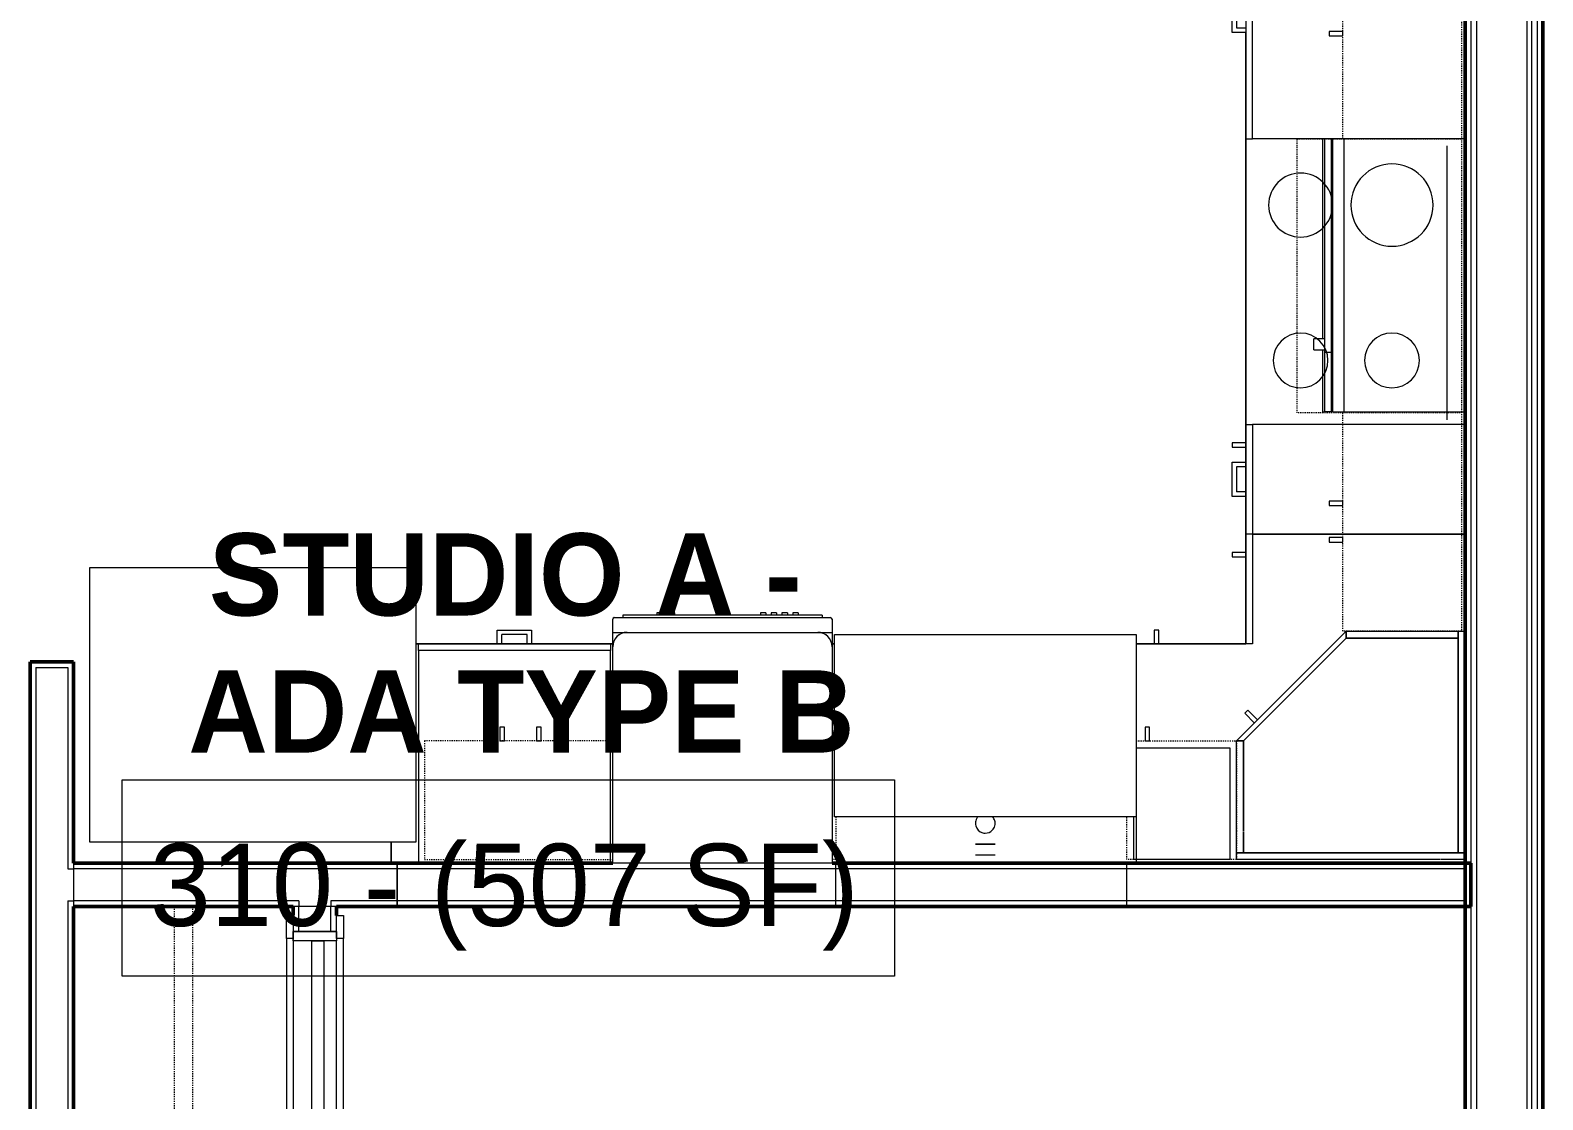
# Model space of a CAD drawing. Header units: inches. Extents: x -4235 to -464, y 9767 to 12347.
# Drawn here: x -3096.7 to -2931.3, y 11892.9 to 12009.9 of the extents above; entities that cross this region are included whole.
import ezdxf

# ---------------------------------------------------------------- set-up
doc = ezdxf.new("R2010")
doc.units = ezdxf.units.IN
doc.header["$MEASUREMENT"] = 0
doc.linetypes.add('Dash', pattern=[0.25, 0.125, -0.125])
doc.linetypes.add('Overhead', pattern=[0.15625, 0.09375, -0.0625])
for name, color, linetype, lineweight in [('0-1', 7, 'Continuous', 5), ('0-2', 10, 'Continuous', 9), ('A-AREA-IDEN', 2, 'Continuous', 9), ('A-DOOR-1', 10, 'Continuous', 9), ('A-DOOR-FRAM-1', 10, 'Continuous', 9), ('A-WALL-1', 7, 'Continuous', 50), ('A-WALL-2', 250, 'Continuous', 13), ('A-WALL-3', 10, 'Continuous', 9), ('A-WALL-4', 254, 'Continuous', 9), ('A-WALL-5', 113, 'Continuous', 9), ('I-WALL-1', 7, 'Continuous', 50), ('P-SANR-FIXT-1', 10, 'Continuous', 9), ('P-SANR-FIXT-2', 254, 'Continuous', 9), ('Q-CASE', 31, 'Continuous', 9), ('Q-CASE-1', 254, 'Continuous', 9), ('Q-CASE-2', 10, 'Continuous', 9), ('Q-CASE-3', 254, 'Dash', 9), ('Q-CASE-4', 10, 'Dash', 9), ('Q-CASE-HDLN-1', 10, 'Dash', 9), ('Q-CASE-HDLN-2', 254, 'Dash', 9), ('Q-SPCQ-1', 10, 'Continuous', 9), ('Q-SPCQ-2', 91, 'Overhead', 9)]:
    doc.layers.add(name, color=color, linetype=linetype, lineweight=lineweight)
doc.styles.add('Century Gothic', font='ufonts.com_century-gothic.ttf', dxfattribs={"height": 9})
doc.styles.add('Century Gothic_B', font='GOTHICB.TTF', dxfattribs={"height": 9})

# ---------------------------------------------------------------- blocks, each defined once
blk = doc.blocks.new('SLIDING - FLUSH - 6-0 x 6-8-3203588-BACKGROUND - RCP - 3RD FLOOR')
at = {"layer": 'A-DOOR-1'}
for p, q in [((-38.75, 2.5), (-38.75, 3.25)), ((-36.25, 3.25), (-38.75, 3.25)), ((-38.75, 2.5), (-36.25, 2.5)), ((36.25, 3.25), (-36.25, 3.25)), ((-36.25, 3.25), (-36.25, 2.5)), ((36.25, 2.5), (36.25, 3.25)), ((36.25, 3.25), (38.75, 3.25)), ((38.75, 2.5), (36.25, 2.5)), ((38.75, 3.25), (38.75, 2.5)), ((36, 0.5), (-1, 0.5)), ((-1, 0.5), (-1, -0.875)), ((36, 0.5), (36, -0.875)), ((1, -0.875), (-36, -0.875)), ((-36, -0.875), (-36, -2.25)), ((-1, -0.875), (36, -0.875)), ((1, -0.875), (1, -2.25)), ((-38.75, -3), (-38.75, -2.25)), ((-36.25, -2.25), (-38.75, -2.25)), ((-38.75, -3), (-36.25, -3)), ((-36.25, -2.25), (-36.25, -3)), ((-36.25, -3), (36.25, -3)), ((-36, -2.25), (1, -2.25)), ((36.25, -2.25), (38.75, -2.25)), ((36.25, -3), (36.25, -2.25)), ((38.75, -3), (36.25, -3)), ((38.75, -2.25), (38.75, -3))]:
    blk.add_line(p, q, dxfattribs=at)
at = {"layer": 'A-DOOR-FRAM-1'}
for p, q in [((-37, -2.25), (-37, 2.5)), ((-36, 2.5), (-37, 2.5)), ((36, 2.5), (-36, 2.5)), ((-36, 2.5), (-36, -2.25)), ((36, -2.25), (36, 2.5)), ((36, 2.5), (37, 2.5)), ((37, 2.5), (37, -2.25)), ((-37, -2.25), (-36, -2.25)), ((1, -2.25), (36, -2.25)), ((37, -2.25), (36, -2.25))]:
    blk.add_line(p, q, dxfattribs=at)
blk = doc.blocks.new('Refrigerator_-_Side-by-Side_6047 - 36_ X 30_-345559-BACKGROUND - RCP - 3RD FLOOR')
at = {"layer": 'Q-SPCQ-1'}
for p, q in [((17.87, 14.42), (-17.88, 14.42)), ((-17.88, 14.42), (-17.88, -15.58)), ((17.87, -15.58), (17.87, 14.42)), ((-17.88, -15.58), (17.87, -15.58))]:
    blk.add_line(p, q, dxfattribs=at)
blk = doc.blocks.new('Range - 24_ x 30_-2320547-BACKGROUND - RCP - 3RD FLOOR')
at = {"layer": 'Q-SPCQ-1'}
blk.add_line((0, 22), (30, 22), dxfattribs=at)
for centre, radius, start, end in [((6.5, 16), 4.5, 360, 180), ((23.5, 16), 3, 360, 180), ((6.5, 16), 4.5, 180, 360), ((23.5, 16), 3, 180, 0), ((6.5, 6), 3.5, 360, 180), ((23.5, 6), 3, 360, 180), ((6.5, 6), 3.5, 180, 0), ((23.5, 6), 3, 180, 360)]:
    blk.add_arc(centre, radius, start, end, dxfattribs=at)
blk = doc.blocks.new('Dishwasher_15404 - 34_ counter-2817256-BACKGROUND - RCP - 3RD FLOOR')
at = {"layer": 'Q-SPCQ-1'}
for p, q in [((0, -24), (0, 0)), ((0, 0), (23.68, 0)), ((23.68, 0), (25.25, 0)), ((25.25, 0), (26.68, 0)), ((25.25, 0), (25.25, -1.57)), ((25.25, -1.57), (25.25, -22.43)), ((26.87, -0.2), (26.87, -23.8)), ((27.12, -1.09), (26.87, -1.09)), ((27.12, -2.61), (27.12, -1.09)), ((27.12, -3.81), (27.12, -2.61)), ((27.12, -20.19), (27.12, -3.81)), ((27.37, -4.82), (27.12, -4.82)), ((27.37, -5.81), (27.37, -4.82)), ((27.37, -6.79), (27.37, -5.81)), ((27.12, -6.79), (27.37, -6.79)), ((27.37, -16.15), (27.12, -16.15)), ((27.37, -16.74), (27.37, -16.15)), ((27.37, -16.74), (27.12, -16.74)), ((27.37, -17.33), (27.12, -17.33)), ((27.37, -17.92), (27.12, -17.92)), ((27.37, -17.92), (27.37, -17.33)), ((27.37, -18.51), (27.12, -18.51)), ((27.37, -19.1), (27.12, -19.1)), ((27.37, -19.69), (27.12, -19.69)), ((27.37, -19.1), (27.37, -18.51)), ((27.37, -20.28), (27.37, -19.69)), ((27.12, -21.39), (27.12, -20.19)), ((27.37, -20.28), (27.12, -20.28)), ((27.12, -22.91), (27.12, -21.39)), ((25.25, -22.43), (25.25, -24)), ((27.12, -22.91), (26.87, -22.91)), ((23.68, -24), (0, -24)), ((25.25, -24), (23.68, -24)), ((26.68, -24), (25.25, -24))]:
    blk.add_line(p, q, dxfattribs=at)
for centre, radius, start, end in [((26.68, -0.2), 0.197, 15, 90), ((26.68, -0.2), 0.197, 0, 90), ((23.68, -1.57), 1.57, 0, 90), ((23.68, -1.57), 1.57, 32.077, 42.3359), ((23.68, -1.57), 1.57, 17.8182, 27.5266), ((23.68, -1.57), 1.57, 0, 13.6425), ((23.68, -22.43), 1.57, 270, 0), ((23.68, -22.43), 1.57, 332.4734, 342.1818), ((23.68, -22.43), 1.57, 346.3575, 0), ((23.68, -22.43), 1.57, 317.6641, 327.923), ((26.68, -23.8), 0.197, 270, 0)]:
    blk.add_arc(centre, radius, start, end, dxfattribs=at)
blk = doc.blocks.new('OD_CW_Closet - OD_CW_Closet-3241815-BACKGROUND - RCP - 3RD FLOOR')
at = {"layer": 'Q-CASE-HDLN-1'}
for p, q in [((0.74, 0), (1.73, 0)), ((4.23, 0), (76.73, 0)), ((79.23, 0), (79.49, 0)), ((0.74, -11), (79.49, -11)), ((0.74, -13), (79.49, -13))]:
    blk.add_line(p, q, dxfattribs=at)
at = {"layer": 'Q-CASE-HDLN-2'}
for p, q in [((0.74, -24), (0.74, 0)), ((79.49, 0), (79.49, -24)), ((79.49, -24), (0.74, -24))]:
    blk.add_line(p, q, dxfattribs=at)
blk = doc.blocks.new('30quot_MicrowaveVent_11166 - 70cm miele oven-2322118-BACKGROUND - RCP - 3RD FLOOR')
at = {"layer": 'Q-CASE-1'}
for p, q in [((-14.2, -0.38), (-14.2, -13.23)), ((15.68, -13.23), (15.68, -0.38)), ((-14.2, -13.23), (-14.2, -14.49)), ((15.68, -13.23), (-14.2, -13.23)), ((15.68, -14.49), (15.68, -13.23)), ((-14.2, -14.49), (15.68, -14.49)), ((9.18, -14.61), (-14.2, -14.61)), ((-14.2, -14.61), (-14.2, -15.39)), ((9.18, -14.61), (9.18, -15.39)), ((15.68, -14.61), (9.18, -14.61)), ((9.18, -14.61), (9.18, -15.39)), ((15.68, -14.61), (15.68, -15.39)), ((-14.2, -15.39), (-14.2, -15.6)), ((-14.2, -15.39), (9.18, -15.39)), ((-14.2, -15.6), (7.69, -15.6)), ((7.69, -15.39), (7.69, -16.55)), ((8.88, -16.55), (8.88, -15.39)), ((8.88, -15.6), (15.68, -15.6)), ((9.18, -15.39), (15.68, -15.39)), ((15.68, -15.6), (15.68, -15.39)), ((7.69, -16.6), (8.88, -16.6))]:
    blk.add_line(p, q, dxfattribs=at)
at = {"layer": 'Q-CASE-2'}
for p, q in [((-14.2, 0), (-14.2, -0.38)), ((15.68, 0), (-14.2, 0)), ((15.68, -0.38), (15.68, 0))]:
    blk.add_line(p, q, dxfattribs=at)
blk = doc.blocks.new('Base Cabinet 3 Drawer 230 - Base Cabinet 3 Drawer 230 27_-2571739-BACKGROUND - RCP - 3RD FLOOR')
at = {"layer": 'Q-CASE-2'}
for p, q in [((-12.76, -23.25), (-12.76, 0)), ((-12.76, 0), (14.24, 0)), ((14.24, 0), (14.24, -23.25)), ((-12.76, -23.25), (-12.76, -24)), ((14.24, -23.25), (-12.76, -23.25)), ((-12.76, -24), (14.24, -24)), ((-0.64, -24), (-1.14, -24)), ((-1.14, -25.5), (-1.14, -24)), ((-0.64, -25), (-0.64, -24)), ((2.11, -25), (2.11, -24)), ((2.11, -24), (2.61, -24)), ((2.61, -24), (2.61, -25.5)), ((14.24, -24), (14.24, -23.25)), ((2.61, -25.5), (-1.14, -25.5)), ((-0.64, -25), (2.11, -25))]:
    blk.add_line(p, q, dxfattribs=at)
blk = doc.blocks.new('Single Door 1 Drawer 211 - 211 Base Cabinet Single Door1 Drawer 12_-2709705-BACKGROUND - RCP - 3RD FLOOR')
at = {"layer": 'Q-CASE-2'}
for p, q in [((-7.14, 24), (-7.14, 25.5)), ((-7.14, 25.5), (-3.39, 25.5)), ((-3.89, 25), (-6.64, 25)), ((-6.64, 24), (-6.64, 25)), ((-3.89, 24), (-3.89, 25)), ((-3.39, 25.5), (-3.39, 24)), ((-1.27, 25.5), (-1.76, 25.5)), ((-1.76, 25.5), (-1.76, 24)), ((-1.27, 24), (-1.27, 25.5)), ((-11.26, 24), (0.74, 24)), ((-11.26, 23.25), (-11.26, 24)), ((0.74, 23.25), (-11.26, 23.25)), ((-11.26, 23.25), (-11.26, 0)), ((-7.14, 24), (-6.64, 24)), ((-3.39, 24), (-3.89, 24)), ((-1.76, 24), (-1.27, 24)), ((0.74, 24), (0.74, 23.25)), ((0.74, 0), (0.74, 23.25)), ((-11.26, 0), (0.74, 0))]:
    blk.add_line(p, q, dxfattribs=at)
blk = doc.blocks.new('Base Cabinet Corner 197 - Base Cabinet Corner 197-2569781-BACKGROUND - RCP - 3RD FLOOR')
at = {"layer": 'Q-CASE-2'}
for p, q in [((0.74, 36), (-23.26, 36)), ((-23.26, 36), (-23.26, 0)), ((0.74, 23.25), (0.74, 36)), ((0.74, 24), (0.74, 36)), ((0.73, 34), (0.73, 33.51)), ((2.23, 34), (0.73, 34)), ((0.73, 33.51), (2.23, 33.51)), ((2.23, 33.51), (2.23, 34)), ((10.73, 25.5), (10.24, 25.5)), ((10.24, 25.5), (10.24, 24)), ((10.73, 24), (10.73, 25.5)), ((12.74, 24), (0.74, 24)), ((0.74, 23.25), (0.74, 24)), ((12.74, 23.25), (0.74, 23.25)), ((10.24, 24), (10.73, 24)), ((12.74, 0), (12.74, 24)), ((-23.26, 0), (12.74, 0))]:
    blk.add_line(p, q, dxfattribs=at)
blk = doc.blocks.new('Base Cabinet 3 Drawer 230 - Base Cabinet 3 Drawer 230 21_-2578998-BACKGROUND - RCP - 3RD FLOOR')
at = {"layer": 'Q-CASE-2'}
for p, q in [((-1.14, 24), (-1.14, 25.5)), ((-1.14, 25.5), (2.61, 25.5)), ((2.11, 25), (-0.64, 25)), ((-0.64, 24), (-0.64, 25)), ((2.11, 24), (2.11, 25)), ((2.61, 25.5), (2.61, 24)), ((-9.76, 24), (11.24, 24)), ((-9.76, 23.25), (-9.76, 24)), ((11.24, 23.25), (-9.76, 23.25)), ((-9.76, 23.25), (-9.76, 0)), ((-1.14, 24), (-0.64, 24)), ((2.61, 24), (2.11, 24)), ((11.24, 24), (11.24, 23.25)), ((11.24, 0), (11.24, 23.25)), ((-9.76, 0), (11.24, 0))]:
    blk.add_line(p, q, dxfattribs=at)
blk = doc.blocks.new('308 - 308 x 24_-2727442-BACKGROUND - RCP - 3RD FLOOR')
at = {"layer": 'Q-CASE'}
for p, q in [((-12, 13.19), (0, 25.19)), ((0, 25.19), (0, 24.44)), ((0, 24.44), (-11.25, 13.19)), ((-11.25, 13.19), (-12, 13.19))]:
    blk.add_line(p, q, dxfattribs=at)
at = {"layer": 'Q-CASE-1'}
for p, q in [((0, 25.19), (12.25, 25.19)), ((0, 24.44), (0, 25.19)), ((12.25, 25.19), (12.25, 24.44)), ((12.25, 0.94), (12.25, 25.19)), ((12.25, 25.19), (12.63, 25.19)), ((-11.25, 13.19), (0, 24.44)), ((0, 24.44), (12.25, 24.44)), ((12.25, 24.44), (0, 24.44)), ((12.25, 24.44), (12.25, 0.94)), ((-10.76, 16.55), (-11.11, 16.2)), ((-11.11, 16.2), (-10.05, 15.14)), ((-9.7, 15.49), (-10.76, 16.55)), ((-12, 13.19), (-11.25, 13.19)), ((-12, 3.33), (-12, 13.19)), ((-11.25, 3.27), (-11.25, 13.19)), ((-11.25, 13.19), (-11.25, 3.27)), ((-12, 0.94), (-12, 3.31)), ((-11.25, 0.94), (-11.25, 3.2)), ((-11.25, 3.2), (-11.25, 0.94)), ((-11.25, 0.94), (-12, 0.94)), ((-12, 0.19), (-12, 0.94)), ((-12, 0.94), (12.63, 0.94)), ((12.25, 0.94), (-11.25, 0.94)), ((12.63, 0.94), (12.25, 0.94))]:
    blk.add_line(p, q, dxfattribs=at)
at = {"layer": 'Q-CASE-2'}
for p, q in [((12.63, 25.19), (13, 25.19)), ((13, 25.19), (13, 0.94)), ((10.32, 0.19), (-12, 0.19)), ((12.63, 0.19), (10.37, 0.19)), ((13, 0.94), (12.63, 0.94)), ((12.63, 0.94), (13, 0.94)), ((13, 0.19), (12.63, 0.19)), ((13, 0.94), (13, 0.19))]:
    blk.add_line(p, q, dxfattribs=at)
blk = doc.blocks.new('300 Series Wall Hung Cabinet_302 - 24_ X 24_-2590484-BACKGROUND - RCP - 3RD FLOOR')
at = {"layer": 'Q-CASE-3'}
for p, q in [((11.6, 13.19), (11.85, 13.19)), ((12, 4.87), (12, 0.19))]:
    blk.add_line(p, q, dxfattribs=at)
at = {"layer": 'Q-CASE-4'}
blk.add_line((12, 0.19), (11.6, 0.19), dxfattribs=at)
blk = doc.blocks.new('300 Series Wall Hung Cabinet_301 - 12_ x 24_-2730234-BACKGROUND - RCP - 3RD FLOOR')
at = {"layer": 'Q-CASE-1'}
for p, q in [((-3.51, 14.69), (-4, 14.69)), ((-4, 14.69), (-4, 13.19)), ((-3.51, 13.19), (-3.51, 14.69)), ((-5, 12.44), (5.25, 12.44)), ((-4, 13.19), (-3.51, 13.19)), ((5.25, 12.44), (5.25, 3.44)), ((-5.25, 0.19), (-5.25, 4.87)), ((5.25, 3.41), (5.25, 0.19))]:
    blk.add_line(p, q, dxfattribs=at)
at = {"layer": 'Q-CASE-2'}
blk.add_line((5.25, 0.19), (-5.25, 0.19), dxfattribs=at)
at = {"layer": 'Q-CASE-3'}
for p, q in [((-5, 13.19), (6, 13.19)), ((6, 13.19), (6, 3.33)), ((-6, 0.19), (-6, 4.87)), ((6, 3.31), (6, 0.19))]:
    blk.add_line(p, q, dxfattribs=at)
at = {"layer": 'Q-CASE-4'}
blk.add_line((6, 0.19), (-6, 0.19), dxfattribs=at)
blk = doc.blocks.new('kitchen_faucet_14143 - kitchen_faucet_14143-V73-BACKGROUND - RCP - 3RD FLOOR')
at = {"layer": 'P-SANR-FIXT-2'}
for p, q in [((2.26, -1.08), (2.26, 1.08)), ((2.34, 1.08), (2.34, -1.08)), ((3.44, 0.77), (3.44, 1.08)), ((3.44, 0.54), (3.44, 0.77)), ((3.44, 0), (3.44, 0.54)), ((3.44, -0.28), (3.44, 0)), ((3.44, -1.05), (3.44, -0.28)), ((3.44, -1.08), (3.44, -1.05))]:
    blk.add_line(p, q, dxfattribs=at)
for start, end in [(105, 130.3805), (90, 105), (75, 90), (60, 74.8695), (45, 60), (0, 45), (345, 0), (229.6195, 240), (240, 255), (255, 270), (270, 285), (285, 345)]:
    blk.add_arc((0, 0), 1.08, start, end, dxfattribs=at)
blk = doc.blocks.new('Stainless Steel Farmhous Kitchen Sink - Stainless Steel Farmhous Kitchen Sink-2552578-BACKGROUND - RCP - 3RD FLOOR')
at = {"layer": 'P-SANR-FIXT-1'}
for p, q in [((-33, 22.2), (0, 22.2)), ((-33, 2.25), (-33, 22.2)), ((0, 22.2), (0, 2.25)), ((0, 2.25), (-33, 2.25))]:
    blk.add_line(p, q, dxfattribs=at)
blk = doc.blocks.new('300 Series Wall Hung Cabinet_302 - 27_ X 24_-2766376-BACKGROUND - RCP - 3RD FLOOR')
at = {"layer": 'Q-CASE-1'}
for p, q in [((-1.76, 14.69), (-2.25, 14.69)), ((-2.25, 14.69), (-2.25, 13.19)), ((-1.76, 13.19), (-1.76, 14.69)), ((2.24, 14.69), (1.75, 14.69)), ((1.75, 14.69), (1.75, 13.19)), ((2.24, 13.19), (2.24, 14.69)), ((-2.25, 13.19), (-1.76, 13.19)), ((1.75, 13.19), (2.24, 13.19))]:
    blk.add_line(p, q, dxfattribs=at)
at = {"layer": 'Q-CASE-3'}
for p, q in [((-13.5, 0.19), (-13.5, 13.19)), ((-13.5, 13.19), (13.5, 13.19)), ((13.5, 13.19), (13.5, 0.19))]:
    blk.add_line(p, q, dxfattribs=at)
at = {"layer": 'Q-CASE-4'}
blk.add_line((13.5, 0.19), (-13.5, 0.19), dxfattribs=at)
blk = doc.blocks.new('300 Series Wall Hung Cabinet_302 - 24_ X 24_-V75-BACKGROUND - RCP - 3RD FLOOR')
at = {"layer": 'Q-CASE-1'}
for p, q in [((-1.76, 14.69), (-2.25, 14.69)), ((-2.25, 14.69), (-2.25, 13.19)), ((-1.76, 13.19), (-1.76, 14.69)), ((2.24, 14.69), (1.75, 14.69)), ((1.75, 14.69), (1.75, 13.19)), ((2.24, 13.19), (2.24, 14.69)), ((-2.25, 13.19), (-1.76, 13.19)), ((1.75, 13.19), (2.24, 13.19))]:
    blk.add_line(p, q, dxfattribs=at)
at = {"layer": 'Q-CASE-3'}
for p, q in [((-12, 0.19), (-12, 13.19)), ((-12, 13.19), (12, 13.19)), ((12, 13.19), (12, 0.19))]:
    blk.add_line(p, q, dxfattribs=at)
at = {"layer": 'Q-CASE-4'}
blk.add_line((12, 0.19), (-12, 0.19), dxfattribs=at)
blk = doc.blocks.new('300 Series Wall Hung Cabinet_302 - 21_ X 24_-2838280-BACKGROUND - RCP - 3RD FLOOR')
at = {"layer": 'Q-CASE-1'}
for p, q in [((-1.76, -13.19), (-2.25, -13.19)), ((-2.25, -13.19), (-2.25, -14.69)), ((-1.76, -14.69), (-1.76, -13.19)), ((2.24, -13.19), (1.75, -13.19)), ((1.75, -13.19), (1.75, -14.69)), ((2.24, -14.69), (2.24, -13.19)), ((-2.25, -14.69), (-1.76, -14.69)), ((1.75, -14.69), (2.24, -14.69))]:
    blk.add_line(p, q, dxfattribs=at)
at = {"layer": 'Q-CASE-3'}
for p, q in [((10.5, -13.19), (10.5, -0.23)), ((-10.1, -13.19), (10.5, -13.19))]:
    blk.add_line(p, q, dxfattribs=at)
at = {"layer": 'Q-CASE-4'}
blk.add_line((10.5, -0.19), (-10.1, -0.19), dxfattribs=at)
blk = doc.blocks.new('Range_Hood_386 - 30_ Wide-2911716-BACKGROUND - RCP - 3RD FLOOR')
at = {"layer": 'Q-SPCQ-2'}
for p, q in [((-15, -6), (-15, 12)), ((-15, 12), (15, 12)), ((15, 12), (15, -6)), ((15, -6), (-15, -6))]:
    blk.add_line(p, q, dxfattribs=at)
blk = doc.blocks.new('CTR - 1st Phase - Unit Layouts_rvt-1-BACKGROUND - RCP - 3RD FLOOR')
at = {"layer": 'A-WALL-1'}
for p, q in [((-3096.75, 11835.25), (-3096.75, 11940.76)), ((-3096.75, 11940.76), (-3096.12, 11940.76)), ((-3096.12, 11940.76), (-3092.62, 11940.76)), ((-3092.62, 11940.76), (-3092, 11940.76)), ((-3092, 11940.76), (-3092, 11918.75)), ((-3092, 11918.75), (-3033.02, 11918.75)), ((-3009.02, 11918.75), (-2939.15, 11918.75)), ((-2939.15, 11918.75), (-2939.15, 11918.13)), ((-2939.15, 11918.13), (-2939.15, 11914.63)), ((-2939.15, 11914.63), (-2939.15, 11914)), ((-3067.98, 11914), (-3092, 11914)), ((-3092, 11914), (-3092, 11835.25)), ((-3067.98, 11913.01), (-3067.98, 11914)), ((-3063.23, 11914), (-3063.23, 11913.01)), ((-2939.15, 11914), (-3063.23, 11914))]:
    blk.add_line(p, q, dxfattribs=at)
at = {"layer": 'A-WALL-2'}
for p, q in [((-3096.12, 11940.14), (-3096.12, 11835.25)), ((-3096.12, 11940.14), (-3092.62, 11940.14)), ((-3092.62, 11940.14), (-3092.62, 11918.13)), ((-3092.62, 11918.13), (-3092, 11918.13)), ((-2939.77, 11918.13), (-3092, 11918.13)), ((-2939.77, 11918.13), (-2939.77, 11914.63)), ((-3092.62, 11914.63), (-3092, 11914.63)), ((-3092.62, 11914.63), (-3092.62, 11835.25)), ((-3067.35, 11914.63), (-3092, 11914.63)), ((-3067.35, 11914.63), (-3067.35, 11914)), ((-3063.85, 11914.63), (-3063.85, 11914)), ((-2939.77, 11914.63), (-3063.85, 11914.63)), ((-3067.35, 11911.26), (-3067.35, 11914)), ((-3063.85, 11911.26), (-3063.85, 11914))]:
    blk.add_line(p, q, dxfattribs=at)
at = {"layer": 'A-WALL-3'}
for p, q in [((-3092, 11918.75), (-3092, 11914)), ((-3057.25, 11918.75), (-3056.62, 11918.75)), ((-3056.62, 11918.75), (-3033.02, 11918.75)), ((-3009.02, 11918.75), (-3008.62, 11918.75)), ((-3008.62, 11918.75), (-2976.77, 11918.75)), ((-2976.77, 11918.75), (-2939.77, 11918.75)), ((-2939.77, 11918.75), (-2939.15, 11918.75)), ((-2939.15, 11918.75), (-2939.15, 11914)), ((-3063.23, 11914), (-3067.98, 11914)), ((-2939.15, 11914), (-2939.77, 11914)), ((-3063.23, 11911.26), (-3067.98, 11911.26))]:
    blk.add_line(p, q, dxfattribs=at)
at = {"layer": 'A-WALL-4'}
for p, q in [((-3092, 11918.75), (-3057.25, 11918.75)), ((-3056.62, 11914.03), (-3056.62, 11918.75)), ((-3056.62, 11918.75), (-3056.62, 11914.03)), ((-3008.62, 11914), (-3008.62, 11918.75)), ((-3008.62, 11914), (-3008.62, 11918.75)), ((-2976.77, 11914), (-2976.77, 11918.75)), ((-2976.77, 11914), (-2976.77, 11918.75)), ((-3067.98, 11914), (-3092, 11914)), ((-3056.62, 11914), (-3063.23, 11914)), ((-3008.62, 11914), (-3056.62, 11914)), ((-2976.77, 11914), (-3008.62, 11914)), ((-2939.77, 11914), (-2976.77, 11914))]:
    blk.add_line(p, q, dxfattribs=at)
at = {"layer": 'A-WALL-5'}
for p, q in [((-2939.77, 11918.75), (-2939.77, 12073.01)), ((-2939.77, 12073.01), (-2939.77, 11918.75)), ((-2963.77, 12010.13), (-2963.77, 12009.63)), ((-2963.77, 12009.63), (-2963.77, 11964.74)), ((-2963.77, 11964.74), (-2963.77, 12009.63)), ((-2963.77, 11964.74), (-2963.77, 11964.25)), ((-2963.77, 11964.25), (-2963.77, 11962.63)), ((-2963.77, 11962.63), (-2963.77, 11964.25)), ((-2963.77, 11962.63), (-2963.77, 11962.13)), ((-2963.77, 11962.13), (-2963.77, 11959.37)), ((-2963.77, 11959.37), (-2963.77, 11962.13)), ((-2963.77, 11959.37), (-2963.77, 11958.88)), ((-2963.77, 11958.88), (-2963.77, 11952.74)), ((-2963.77, 11952.74), (-2963.77, 11958.88)), ((-2963.77, 11952.74), (-2963.77, 11952.25)), ((-2963.77, 11952.25), (-2963.77, 11942.75)), ((-2963.77, 11942.75), (-2963.77, 11952.25)), ((-3045.65, 11942.75), (-3054.52, 11942.75)), ((-3054.52, 11942.75), (-3045.65, 11942.75)), ((-3045.15, 11942.75), (-3045.65, 11942.75)), ((-3042.4, 11942.75), (-3045.15, 11942.75)), ((-3045.15, 11942.75), (-3042.4, 11942.75)), ((-3041.9, 11942.75), (-3042.4, 11942.75)), ((-3033.02, 11942.75), (-3041.9, 11942.75)), ((-3041.9, 11942.75), (-3033.02, 11942.75)), ((-3008.77, 11942.75), (-3009.02, 11942.75)), ((-3009.02, 11942.75), (-3008.77, 11942.75)), ((-2973.77, 11942.75), (-2975.77, 11942.75)), ((-2975.77, 11942.75), (-2973.77, 11942.75)), ((-2963.77, 11942.75), (-2973.29, 11942.75)), ((-2973.29, 11942.75), (-2963.77, 11942.75)), ((-3057.25, 11921.06), (-3057.25, 11918.75)), ((-3057.25, 11918.75), (-3057.25, 11921.06)), ((-3057.25, 11918.75), (-3033.02, 11918.75)), ((-3033.02, 11918.75), (-3057.25, 11918.75)), ((-3009.02, 11918.75), (-2939.77, 11918.75)), ((-2939.77, 11918.75), (-3009.02, 11918.75))]:
    blk.add_line(p, q, dxfattribs=at)
at = {"layer": '0-2'}
for name, p, rotation in [('Base Cabinet 3 Drawer 230 - Base Cabinet 3 Drawer 230 27_-2571739-BACKGROUND - RCP - 3RD FLOOR', (-2939.77, 12012.24), 269.9999999999847), ('300 Series Wall Hung Cabinet_302 - 27_ X 24_-2766376-BACKGROUND - RCP - 3RD FLOOR', (-2939.96, 12011.51), 90.00000000002815), ('Range - 24_ x 30_-2320547-BACKGROUND - RCP - 3RD FLOOR', (-2963.77, 11997.25), 270.0000000000006), ('Range_Hood_386 - 30_ Wide-2911716-BACKGROUND - RCP - 3RD FLOOR', (-2952.15, 11983.01), 270.0000000000663), ('30quot_MicrowaveVent_11166 - 70cm miele oven-2322118-BACKGROUND - RCP - 3RD FLOOR', (-2939.77, 11983.8), 270.0000000000301), ('300 Series Wall Hung Cabinet_302 - 24_ X 24_-V75-BACKGROUND - RCP - 3RD FLOOR', (-2939.96, 11956.13), 90.00000000002815), ('Single Door 1 Drawer 211 - 211 Base Cabinet Single Door1 Drawer 12_-2709705-BACKGROUND - RCP - 3RD FLOOR', (-2939.77, 11966.01), 90.00000000007428), ('Base Cabinet Corner 197 - Base Cabinet Corner 197-2569781-BACKGROUND - RCP - 3RD FLOOR', (-2939.77, 11942.01), 90.00000000007489), ('Refrigerator_-_Side-by-Side_6047 - 36_ X 30_-345559-BACKGROUND - RCP - 3RD FLOOR', (-3072.4, 11935.48), 180), ('Dishwasher_15404 - 34_ counter-2817256-BACKGROUND - RCP - 3RD FLOOR', (-3033.02, 11918.75), 89.99999999998822), ('300 Series Wall Hung Cabinet_302 - 21_ X 24_-2838280-BACKGROUND - RCP - 3RD FLOOR', (-3043.12, 11918.94), 180), ('kitchen_faucet_14143 - kitchen_faucet_14143-V73-BACKGROUND - RCP - 3RD FLOOR', (-2992.27, 11923.11), 270.0000000000722), ('OD_CW_Closet - OD_CW_Closet-3241815-BACKGROUND - RCP - 3RD FLOOR', (-3068, 11914.74), 269.9999999999745), ('SLIDING - FLUSH - 6-0 x 6-8-3203588-BACKGROUND - RCP - 3RD FLOOR', (-3065.48, 11874.26), 89.99999999993386)]:
    blk.add_blockref(name, p, dxfattribs=dict(at, rotation=rotation))
for name, p in [('Base Cabinet 3 Drawer 230 - Base Cabinet 3 Drawer 230 21_-2578998-BACKGROUND - RCP - 3RD FLOOR', (-3044.51, 11918.75)), ('308 - 308 x 24_-2727442-BACKGROUND - RCP - 3RD FLOOR', (-2952.77, 11918.94)), ('Stainless Steel Farmhous Kitchen Sink - Stainless Steel Farmhous Kitchen Sink-2552578-BACKGROUND - RCP - 3RD FLOOR', (-2975.77, 11921.56)), ('300 Series Wall Hung Cabinet_301 - 12_ x 24_-2730234-BACKGROUND - RCP - 3RD FLOOR', (-2970.77, 11918.94)), ('300 Series Wall Hung Cabinet_302 - 24_ X 24_-2590484-BACKGROUND - RCP - 3RD FLOOR', (-3020.62, 11918.94))]:
    blk.add_blockref(name, p, dxfattribs=at)
blk = doc.blocks.new('CTR - 1st Phase - Common Walls_rvt-1-BACKGROUND - RCP - 3RD FLOOR')
at = {"layer": 'A-WALL-2'}
for p, q in [((-2939.15, 12110.34), (-2939.15, 11725.36)), ((-2938.52, 12110.34), (-2938.52, 11725.36)), ((-2933.02, 12110.34), (-2933.02, 11725.36)), ((-2932.52, 12110.34), (-2932.52, 11725.36)), ((-2931.9, 12110.34), (-2931.9, 11725.36))]:
    blk.add_line(p, q, dxfattribs=at)
at = {"layer": 'I-WALL-1'}
for p, q in [((-2939.77, 11725.36), (-2939.77, 12110.34)), ((-2931.27, 12110.34), (-2931.27, 11849.86))]:
    blk.add_line(p, q, dxfattribs=at)

msp = doc.modelspace()

# ---------------------------------------------------------------- linework, layer by layer
at = {"layer": 'A-AREA-IDEN', "flags": 128}
msp.add_lwpolyline([(-3086.7, 11927.87), (-3002.2, 11927.87), (-3002.2, 11906.38), (-3086.7, 11906.38)], close=True, dxfattribs=at)

# ---------------------------------------------------------------- block references
at = {"layer": '0-1'}
for name in ['CTR - 1st Phase - Unit Layouts_rvt-1-BACKGROUND - RCP - 3RD FLOOR', 'CTR - 1st Phase - Common Walls_rvt-1-BACKGROUND - RCP - 3RD FLOOR']:
    msp.add_blockref(name, (0, 0), dxfattribs=at)

# ---------------------------------------------------------------- texts
at = {"layer": 'A-AREA-IDEN', "char_height": 9, "attachment_point": 1}
for s, insert, width, style in [('STUDIO A -', (-3077.2, 11954.84), 79.083, 'Century Gothic_B'), ('ADA TYPE B', (-3079.45, 11939.84), 84.537, 'Century Gothic_B'), ('310 - (507 SF)', (-3083.7, 11920.87), 94.839, 'Century Gothic')]:
    msp.add_mtext(s, dxfattribs=dict(at, insert=insert, width=width, style=style))

doc.saveas('drawing.dxf')
